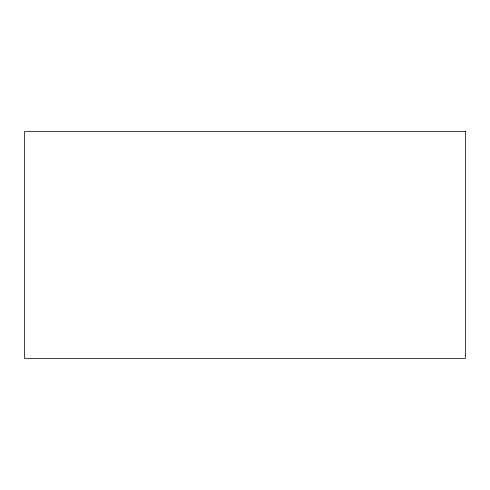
<?xml version="1.0" encoding="UTF-8"?>
<svg xmlns="http://www.w3.org/2000/svg" width="490" height="490" viewBox="0 0 490 490"><rect width="100%" height="100%" fill="white"/><g stroke="black" fill="none" stroke-linecap="round" stroke-linejoin="round"><path stroke-width="0.73" d="M465.5 131.645L24.5 131.645L24.5 358.355L465.5 358.355L465.5 131.645"/></g></svg>
